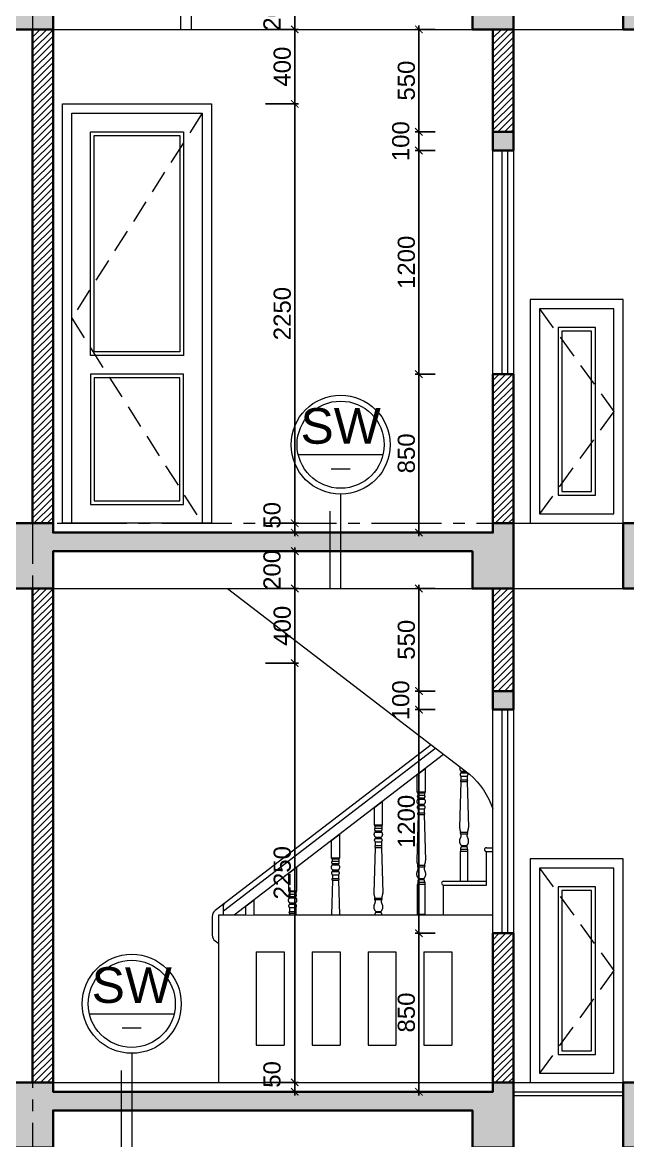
# Model space of a CAD drawing. Header units: millimetres. Extents: x 522695 to 636011, y 461124 to 505319.
# Drawn here: x 627163 to 630411, y 478066 to 484066 of the extents above; entities that cross this region are included whole.
import ezdxf
from ezdxf.enums import TextEntityAlignment as Align
from ezdxf.xclip import XClip

# ---------------------------------------------------------------- set-up
doc = ezdxf.new("R2010")
doc.units = ezdxf.units.MM
doc.header["$LTSCALE"] = 500
doc.header["$MEASUREMENT"] = 0
doc.header["$XCLIPFRAME"] = 0
doc.linetypes.add('CENTER2', pattern=[1.125, 0.75, -0.125, 0.125, -0.125])
doc.linetypes.add('DASHED2', pattern=[0.375, 0.25, -0.125])
doc.layers.get('0').update_dxf_attribs({"linetype": 'CONTINUOUS'})
doc.layers.get('DEFPOINTS').update_dxf_attribs({"color": 250, "linetype": 'CONTINUOUS'})
for name, color, linetype, lineweight in [('DH_CAT', 3, 'CONTINUOUS', 35), ('DH_HATCH', 250, 'CONTINUOUS', 5), ('DH_KHUAT', 149, 'DASHED2', 9), ('DH_KTHUOC', 8, 'CONTINUOUS', 5), ('DH_NETMANH', 9, 'CONTINUOUS', 5), ('DH_NOITHAT', 252, 'CONTINUOUS', 9), ('DH_TEXT', 4, 'CONTINUOUS', 13), ('DH_TRUC', 251, 'CENTER2', 5)]:
    doc.layers.add(name, color=color, linetype=linetype, lineweight=lineweight)
doc.styles.add('arial', font='arial.ttf')
doc.styles.add('DH_KITHUOC', font='arial.ttf')
doc.dimstyles.new('DH_100s', dxfattribs={"dimtxt": 230, "dimasz": 100, "dimexe": 50, "dimexo": 0, "dimgap": 50, "dimtad": 1, "dimdec": 0, "dimzin": 0, "dimdsep": 46, "dimtxsty": 'DH_KITHUOC', "dimblk1": 'ARCHTICK', "dimblk2": 'ARCHTICK', "dimsah": 1, "dimcen": 90, "dimdle": 50, "dimclrd": 8, "dimclre": 8, "dimclrt": 4, "dimadec": 0, "dimazin": 0, "dimtfac": 100, "dimtdec": 0, "dimtofl": 0, "dimtmove": 2, "dimatfit": 3, "dimldrblk": 'ARCHTICK', "dimfxl": 1, "dimtolj": 2, "dimtzin": 0, "dimarcsym": 0})

# ---------------------------------------------------------------- blocks, each defined once
blk = doc.blocks.new('contien5')
blk.add_wipeout([(-24.8, 0), (24.8, 0), (24.8, 187.9), (22.2, 187.9), (22.2, 202.4), (16.7, 220.1), (16.7, 225.3), (21.7, 231), (28.3, 246.2), (28.4, 261), (19.9, 280.1), (18.2, 288.5), (21.5, 300), (24, 303.5), (23.8, 306.8), (20.7, 309.8), (24.4, 318.4), (26.1, 324.3), (27.6, 334), (27.6, 344), (26.8, 375), (19.7, 629.5), (21.7, 631.2), (22.9, 634), (22.7, 636.6), (21.7, 638.7), (19.5, 640.6), (19.5, 664.6), (22, 666.5), (24.3, 669.9), (25.4, 674.8), (24.6, 679), (22.7, 682.3), (20.7, 684.1), (18.4, 685.5), (17.2, 690.4), (18.4, 691.6), (18.4, 693.5), (17.8, 694.5), (21.9, 697.6), (25.4, 702.5), (27.2, 708), (27.5, 711.2), (26.3, 717.9), (24.1, 722.1), (20.2, 726.2), (18.5, 729), (18.6, 731.9), (20.6, 734.4), (22.7, 736.9), (24.2, 740.5), (24.4, 742.8), (23.6, 747), (21.4, 750.4), (21.6, 765.5), (23.1, 766.4), (24.4, 768.1), (24.8, 769.4), (24.8, 957.3), (-24.8, 957.3), (-24.8, 769.4), (-24.1, 767.5), (-23.4, 766.6), (-22.5, 765.9), (-21.6, 765.5), (-21.4, 750.4), (-22.9, 748.4), (-24.2, 744.9), (-24.4, 742.8), (-24.1, 740.1), (-23.4, 738.1), (-21.6, 735.4), (-20.6, 734.4), (-18.8, 732.4), (-18.3, 730.2), (-18.9, 727.9), (-20.2, 726.2), (-23.4, 723), (-25.3, 720.1), (-27.1, 715), (-27.5, 711.2), (-26.9, 706.5), (-25.7, 703.1), (-22.6, 698.4), (-17.8, 694.4), (-18.4, 693.5), (-18.6, 692.3), (-17.2, 690.4), (-18.4, 685.5), (-21, 684), (-23.6, 681), (-24.9, 678), (-25.4, 674.8), (-25.1, 672), (-23.3, 668.1), (-20.9, 665.6), (-19.5, 664.6), (-19.5, 640.6), (-21.4, 639), (-22.9, 635.1), (-22.5, 632.5), (-21.1, 630.4), (-19.7, 629.5), (-27.7, 339.8), (-27.4, 332.1), (-25.4, 321.7), (-20.7, 309.8), (-23.2, 307.8), (-24.2, 304.7), (-23.1, 301.4), (-21.5, 300), (-18.9, 293.9), (-18.2, 288.5), (-18.8, 283.5), (-21, 277.8), (-23.6, 273.8), (-27.3, 265.3), (-28.8, 257.9), (-29, 252.5), (-27.9, 244.5), (-25.9, 238.5), (-22.7, 232.4), (-18.5, 227), (-16.7, 225.3), (-16.7, 220.1), (-20.4, 213.4), (-21.9, 207.5), (-22.2, 202.4), (-22.2, 187.9), (-24.8, 187.9)])
for p, q in [((-21.6, 765.5), (-21.4, 750.4)), ((-21.6, 765.5), (21.6, 765.5)), ((-21.4, 750.4), (21.4, 750.4)), ((-20.6, 734.4), (20.6, 734.4)), ((-20.2, 726.2), (20.2, 726.2)), ((21.6, 765.5), (21.4, 750.4)), ((-19.5, 664.6), (19.5, 664.6)), ((-19.5, 664.6), (-19.5, 640.6)), ((-19.5, 640.6), (19.5, 640.6)), ((-18.4, 685.5), (18.4, 685.5)), ((-17.8, 694.4), (17.8, 694.4)), ((-17.2, 690.4), (17.2, 690.4)), ((19.5, 664.6), (19.5, 640.6)), ((-19.7, 629.5), (-27.7, 339.8)), ((-19.7, 629.5), (19.7, 629.5)), ((19.7, 629.5), (27.7, 339.8)), ((-21.5, 300), (21.5, 300)), ((-20.7, 309.8), (20.7, 309.8)), ((-16.7, 225.3), (-16.7, 220.1)), ((-16.7, 225.3), (16.7, 225.3)), ((-16.7, 220.1), (16.7, 220.1)), ((16.7, 225.3), (16.7, 220.1)), ((-22.2, 202.4), (-22.2, 187.9)), ((-22.2, 202.4), (22.2, 202.4)), ((22.2, 202.4), (22.2, 187.9))]:
    blk.add_line(p, q)
for points in [[(-24.8, 957.3), (24.8, 957.3), (24.8, 769.4), (-24.8, 769.4)], [(-24.8, 0), (24.8, 0), (24.8, 187.9), (-24.8, 187.9)]]:
    blk.add_lwpolyline(points, close=True)
for centre, radius, start, end in [((-8.3, 711.2), 19.2, 128.57165, 240.3294), ((-19.9, 770.1), 4.97, 188.93649, 249.76306), ((-13.4, 742.8), 11, 136.21467, 229.58117), ((-23.5, 730.2), 5.12, 308.7531, 55.49778), ((8.3, 711.2), 19.2, 299.6706, 51.42835), ((23.5, 730.2), 5.12, 124.50222, 231.2469), ((13.4, 742.8), 11, 310.41883, 43.78533), ((19.9, 770.1), 4.97, 290.23694, 351.06351), ((-13.6, 674.8), 11.7, 113.97115, 240.33211), ((-16.6, 634.9), 6.3, 116.50283, 240.57448), ((-16.1, 692.6), 2.5, 132.81655, 242.95653), ((-18.4, 688.1), 2.59, 270.37537, 61.97253), ((18.4, 688.1), 2.59, 118.02747, 269.62463), ((16.1, 692.6), 2.5, 297.04347, 47.18345), ((13.6, 674.8), 11.7, 299.66789, 66.02885), ((16.6, 634.9), 6.3, 299.42552, 63.49717), ((36.5, 339), 64.3, 179.30204, 206.99747), ((-18.7, 304.7), 5.5, 112.16275, 239.31337), ((-39.9, 288.5), 21.7, 326.10749, 31.84309), ((39.9, 288.5), 21.7, 148.15691, 213.89251), ((-36.5, 339), 64.3, 333.00253, 0.69796), ((18.7, 304.7), 5.5, 300.68663, 67.83725), ((10.2, 253.9), 39.2, 144.84953, 226.71282), ((5.4, 203.6), 27.6, 143.31082, 182.37768), ((-10.2, 253.9), 39.2, 313.28718, 35.15047), ((-5.4, 203.6), 27.6, 357.62232, 36.68918)]:
    blk.add_arc(centre, radius, start, end)
blk = doc.blocks.new('_ARCHTICK')
at = {"color": 0, "linetype": 'ByBlock', "const_width": 0.15}
blk.add_lwpolyline([(-0.5, -0.5), (0.5, 0.5)], dxfattribs=at)
blk = doc.blocks.new('*D769')
at = {"layer": 'DEFPOINTS', "color": 0, "transparency": 16777216}
for p in [(628467, 478378.4), (628467, 478328.4), (628624.5, 478378.4)]:
    blk.add_point(p, dxfattribs=at)
at = {"layer": 'DH_KTHUOC', "color": 8, "lineweight": -2, "transparency": 16777216}
for p, q in [((628624.5, 478308.4), (628624.5, 478398.4)), ((628467, 478378.4), (628644.5, 478378.4)), ((628467, 478328.4), (628644.5, 478328.4))]:
    blk.add_line(p, q, dxfattribs=at)
at = {"layer": 'DH_KTHUOC', "color": 8, "lineweight": -2, "transparency": 16777216, "xscale": 40, "yscale": 40, "zscale": 40}
for p, rotation in [((628624.5, 478378.4), 90), ((628624.5, 478328.4), 270)]:
    blk.add_blockref('_ARCHTICK', p, dxfattribs=dict(at, rotation=rotation))
at = {"layer": 'DH_KTHUOC', "color": 4, "transparency": 16777216, "insert": (628502.6, 478421), "char_height": 92, "attachment_point": 5, "rotation": 90, "style": 'DH_KITHUOC'}
blk.add_mtext('\\A2;50', dxfattribs=at)
blk = doc.blocks.new('*D770')
at = {"layer": 'DEFPOINTS', "color": 0, "transparency": 16777216}
for p in [(628467, 480628.4), (628624.5, 480628.4), (628467, 478378.4)]:
    blk.add_point(p, dxfattribs=at)
at = {"layer": 'DH_KTHUOC', "color": 8, "lineweight": -2, "transparency": 16777216}
for p, q in [((628467, 480628.4), (628644.5, 480628.4)), ((628624.5, 478358.4), (628624.5, 480648.4)), ((628467, 478378.4), (628644.5, 478378.4))]:
    blk.add_line(p, q, dxfattribs=at)
at = {"layer": 'DH_KTHUOC', "color": 8, "lineweight": -2, "transparency": 16777216, "xscale": 40, "yscale": 40, "zscale": 40}
for p, rotation in [((628624.5, 480628.4), 90), ((628624.5, 478378.4), 270)]:
    blk.add_blockref('_ARCHTICK', p, dxfattribs=dict(at, rotation=rotation))
at = {"layer": 'DH_KTHUOC', "color": 4, "transparency": 16777216, "insert": (628557.5, 479503.4), "char_height": 92, "attachment_point": 5, "rotation": 90, "style": 'DH_KITHUOC'}
blk.add_mtext('\\A2;2250', dxfattribs=at)
blk = doc.blocks.new('*D771')
at = {"layer": 'DEFPOINTS', "color": 0, "transparency": 16777216}
for p in [(628467, 481028.4), (628624.5, 481028.4), (628467, 480628.4)]:
    blk.add_point(p, dxfattribs=at)
at = {"layer": 'DH_KTHUOC', "color": 8, "lineweight": -2, "transparency": 16777216}
for p, q in [((628467, 481028.4), (628644.5, 481028.4)), ((628624.5, 480608.4), (628624.5, 481048.4)), ((628467, 480628.4), (628644.5, 480628.4))]:
    blk.add_line(p, q, dxfattribs=at)
at = {"layer": 'DH_KTHUOC', "color": 8, "lineweight": -2, "transparency": 16777216, "xscale": 40, "yscale": 40, "zscale": 40}
for p, rotation in [((628624.5, 481028.4), 90), ((628624.5, 480628.4), 270)]:
    blk.add_blockref('_ARCHTICK', p, dxfattribs=dict(at, rotation=rotation))
at = {"layer": 'DH_KTHUOC', "color": 4, "transparency": 16777216, "insert": (628557.5, 480828.4), "char_height": 92, "attachment_point": 5, "rotation": 90, "style": 'DH_KITHUOC'}
blk.add_mtext('\\A2;400', dxfattribs=at)
blk = doc.blocks.new('*D772')
at = {"layer": 'DEFPOINTS', "color": 0, "transparency": 16777216}
for p in [(628467, 481228.4), (628624.5, 481228.4), (628467, 481028.4)]:
    blk.add_point(p, dxfattribs=at)
at = {"layer": 'DH_KTHUOC', "color": 8, "lineweight": -2, "transparency": 16777216}
for p, q in [((628467, 481228.4), (628644.5, 481228.4)), ((628624.5, 481008.4), (628624.5, 481248.4)), ((628467, 481028.4), (628644.5, 481028.4))]:
    blk.add_line(p, q, dxfattribs=at)
at = {"layer": 'DH_KTHUOC', "color": 8, "lineweight": -2, "transparency": 16777216, "xscale": 40, "yscale": 40, "zscale": 40}
for p, rotation in [((628624.5, 481228.4), 90), ((628624.5, 481028.4), 270)]:
    blk.add_blockref('_ARCHTICK', p, dxfattribs=dict(at, rotation=rotation))
at = {"layer": 'DH_KTHUOC', "color": 4, "transparency": 16777216, "insert": (628502.6, 481128.4), "char_height": 92, "attachment_point": 5, "rotation": 90, "style": 'DH_KITHUOC'}
blk.add_mtext('\\A2;200', dxfattribs=at)
blk = doc.blocks.new('*D773')
at = {"layer": 'DEFPOINTS', "color": 0, "transparency": 16777216}
for p in [(629290.5, 479178.4), (629378, 479178.4), (629378, 478328.4)]:
    blk.add_point(p, dxfattribs=at)
at = {"layer": 'DH_KTHUOC', "color": 8, "lineweight": -2, "transparency": 16777216}
for p, q in [((629378, 479178.4), (629270.5, 479178.4)), ((629290.5, 478308.4), (629290.5, 479198.4)), ((629378, 478328.4), (629270.5, 478328.4))]:
    blk.add_line(p, q, dxfattribs=at)
at = {"layer": 'DH_KTHUOC', "color": 8, "lineweight": -2, "transparency": 16777216, "xscale": 40, "yscale": 40, "zscale": 40}
for p, rotation in [((629290.5, 479178.4), 90), ((629290.5, 478328.4), 270)]:
    blk.add_blockref('_ARCHTICK', p, dxfattribs=dict(at, rotation=rotation))
at = {"layer": 'DH_KTHUOC', "color": 4, "transparency": 16777216, "insert": (629223.5, 478753.4), "char_height": 92, "attachment_point": 5, "rotation": 90, "style": 'DH_KITHUOC'}
blk.add_mtext('\\A2;850', dxfattribs=at)
blk = doc.blocks.new('*D774')
at = {"layer": 'DEFPOINTS', "color": 0, "transparency": 16777216}
for p in [(629290.5, 480378.4), (629378, 480378.4), (629378, 479178.4)]:
    blk.add_point(p, dxfattribs=at)
at = {"layer": 'DH_KTHUOC', "color": 8, "lineweight": -2, "transparency": 16777216}
for p, q in [((629378, 480378.4), (629270.5, 480378.4)), ((629290.5, 479158.4), (629290.5, 480398.4)), ((629378, 479178.4), (629270.5, 479178.4))]:
    blk.add_line(p, q, dxfattribs=at)
at = {"layer": 'DH_KTHUOC', "color": 8, "lineweight": -2, "transparency": 16777216, "xscale": 40, "yscale": 40, "zscale": 40}
for p, rotation in [((629290.5, 480378.4), 90), ((629290.5, 479178.4), 270)]:
    blk.add_blockref('_ARCHTICK', p, dxfattribs=dict(at, rotation=rotation))
at = {"layer": 'DH_KTHUOC', "color": 4, "transparency": 16777216, "insert": (629223.5, 479778.4), "char_height": 92, "attachment_point": 5, "rotation": 90, "style": 'DH_KITHUOC'}
blk.add_mtext('\\A2;1200', dxfattribs=at)
blk = doc.blocks.new('*D775')
at = {"layer": 'DEFPOINTS', "color": 0, "transparency": 16777216}
for p in [(629290.5, 480478.4), (629378, 480478.4), (629378, 480378.4)]:
    blk.add_point(p, dxfattribs=at)
at = {"layer": 'DH_KTHUOC', "color": 8, "lineweight": -2, "transparency": 16777216}
for p, q in [((629290.5, 480358.4), (629290.5, 480498.4)), ((629378, 480478.4), (629270.5, 480478.4)), ((629378, 480378.4), (629270.5, 480378.4))]:
    blk.add_line(p, q, dxfattribs=at)
at = {"layer": 'DH_KTHUOC', "color": 8, "lineweight": -2, "transparency": 16777216, "xscale": 40, "yscale": 40, "zscale": 40}
for p, rotation in [((629290.5, 480478.4), 90), ((629290.5, 480378.4), 270)]:
    blk.add_blockref('_ARCHTICK', p, dxfattribs=dict(at, rotation=rotation))
at = {"layer": 'DH_KTHUOC', "color": 4, "transparency": 16777216, "insert": (629193.5, 480428.4), "char_height": 92, "attachment_point": 5, "rotation": 90, "style": 'DH_KITHUOC'}
blk.add_mtext('\\A2;100', dxfattribs=at)
blk = doc.blocks.new('*D776')
at = {"layer": 'DEFPOINTS', "color": 0, "transparency": 16777216}
for p in [(629290.5, 481028.4), (629378, 481028.4), (629378, 480478.4)]:
    blk.add_point(p, dxfattribs=at)
at = {"layer": 'DH_KTHUOC', "color": 8, "lineweight": -2, "transparency": 16777216}
for p, q in [((629378, 481028.4), (629270.5, 481028.4)), ((629290.5, 480458.4), (629290.5, 481048.4)), ((629378, 480478.4), (629270.5, 480478.4))]:
    blk.add_line(p, q, dxfattribs=at)
at = {"layer": 'DH_KTHUOC', "color": 8, "lineweight": -2, "transparency": 16777216, "xscale": 40, "yscale": 40, "zscale": 40}
for p, rotation in [((629290.5, 481028.4), 90), ((629290.5, 480478.4), 270)]:
    blk.add_blockref('_ARCHTICK', p, dxfattribs=dict(at, rotation=rotation))
at = {"layer": 'DH_KTHUOC', "color": 4, "transparency": 16777216, "insert": (629223.5, 480753.4), "char_height": 92, "attachment_point": 5, "rotation": 90, "style": 'DH_KITHUOC'}
blk.add_mtext('\\A2;550', dxfattribs=at)
blk = doc.blocks.new('*D801')
at = {"layer": 'DEFPOINTS', "color": 0, "transparency": 16777216}
for p in [(628467, 481378.4), (628467, 481328.4), (628624.5, 481378.4)]:
    blk.add_point(p, dxfattribs=at)
at = {"layer": 'DH_KTHUOC', "color": 8, "lineweight": -2, "transparency": 16777216}
for p, q in [((628624.5, 481308.4), (628624.5, 481398.4)), ((628467, 481378.4), (628644.5, 481378.4)), ((628467, 481328.4), (628644.5, 481328.4))]:
    blk.add_line(p, q, dxfattribs=at)
at = {"layer": 'DH_KTHUOC', "color": 8, "lineweight": -2, "transparency": 16777216, "xscale": 40, "yscale": 40, "zscale": 40}
for p, rotation in [((628624.5, 481378.4), 90), ((628624.5, 481328.4), 270)]:
    blk.add_blockref('_ARCHTICK', p, dxfattribs=dict(at, rotation=rotation))
at = {"layer": 'DH_KTHUOC', "color": 4, "transparency": 16777216, "insert": (628502.6, 481421), "char_height": 92, "attachment_point": 5, "rotation": 90, "style": 'DH_KITHUOC'}
blk.add_mtext('\\A2;50', dxfattribs=at)
blk = doc.blocks.new('*D802')
at = {"layer": 'DEFPOINTS', "color": 0, "transparency": 16777216}
for p in [(628467, 483628.4), (628624.5, 483628.4), (628467, 481378.4)]:
    blk.add_point(p, dxfattribs=at)
at = {"layer": 'DH_KTHUOC', "color": 8, "lineweight": -2, "transparency": 16777216}
for p, q in [((628467, 483628.4), (628644.5, 483628.4)), ((628624.5, 481358.4), (628624.5, 483648.4)), ((628467, 481378.4), (628644.5, 481378.4))]:
    blk.add_line(p, q, dxfattribs=at)
at = {"layer": 'DH_KTHUOC', "color": 8, "lineweight": -2, "transparency": 16777216, "xscale": 40, "yscale": 40, "zscale": 40}
for p, rotation in [((628624.5, 483628.4), 90), ((628624.5, 481378.4), 270)]:
    blk.add_blockref('_ARCHTICK', p, dxfattribs=dict(at, rotation=rotation))
at = {"layer": 'DH_KTHUOC', "color": 4, "transparency": 16777216, "insert": (628557.5, 482503.4), "char_height": 92, "attachment_point": 5, "rotation": 90, "style": 'DH_KITHUOC'}
blk.add_mtext('\\A2;2250', dxfattribs=at)
blk = doc.blocks.new('*D803')
at = {"layer": 'DEFPOINTS', "color": 0, "transparency": 16777216}
for p in [(628467, 484028.4), (628624.5, 484028.4), (628467, 483628.4)]:
    blk.add_point(p, dxfattribs=at)
at = {"layer": 'DH_KTHUOC', "color": 8, "lineweight": -2, "transparency": 16777216}
for p, q in [((628467, 484028.4), (628644.5, 484028.4)), ((628624.5, 483608.4), (628624.5, 484048.4)), ((628467, 483628.4), (628644.5, 483628.4))]:
    blk.add_line(p, q, dxfattribs=at)
at = {"layer": 'DH_KTHUOC', "color": 8, "lineweight": -2, "transparency": 16777216, "xscale": 40, "yscale": 40, "zscale": 40}
for p, rotation in [((628624.5, 484028.4), 90), ((628624.5, 483628.4), 270)]:
    blk.add_blockref('_ARCHTICK', p, dxfattribs=dict(at, rotation=rotation))
at = {"layer": 'DH_KTHUOC', "color": 4, "transparency": 16777216, "insert": (628557.5, 483828.4), "char_height": 92, "attachment_point": 5, "rotation": 90, "style": 'DH_KITHUOC'}
blk.add_mtext('\\A2;400', dxfattribs=at)
blk = doc.blocks.new('*D804')
at = {"layer": 'DEFPOINTS', "color": 0, "transparency": 16777216}
for p in [(628467, 484228.4), (628624.5, 484228.4), (628467, 484028.4)]:
    blk.add_point(p, dxfattribs=at)
at = {"layer": 'DH_KTHUOC', "color": 8, "lineweight": -2, "transparency": 16777216}
for p, q in [((628467, 484228.4), (628644.5, 484228.4)), ((628624.5, 484008.4), (628624.5, 484248.4)), ((628467, 484028.4), (628644.5, 484028.4))]:
    blk.add_line(p, q, dxfattribs=at)
at = {"layer": 'DH_KTHUOC', "color": 8, "lineweight": -2, "transparency": 16777216, "xscale": 40, "yscale": 40, "zscale": 40}
for p, rotation in [((628624.5, 484228.4), 90), ((628624.5, 484028.4), 270)]:
    blk.add_blockref('_ARCHTICK', p, dxfattribs=dict(at, rotation=rotation))
at = {"layer": 'DH_KTHUOC', "color": 4, "transparency": 16777216, "insert": (628502.6, 484128.4), "char_height": 92, "attachment_point": 5, "rotation": 90, "style": 'DH_KITHUOC'}
blk.add_mtext('\\A2;200', dxfattribs=at)
blk = doc.blocks.new('*D805')
at = {"layer": 'DEFPOINTS', "color": 0, "transparency": 16777216}
for p in [(629290.5, 482178.4), (629378, 482178.4), (629378, 481328.4)]:
    blk.add_point(p, dxfattribs=at)
at = {"layer": 'DH_KTHUOC', "color": 8, "lineweight": -2, "transparency": 16777216}
for p, q in [((629378, 482178.4), (629270.5, 482178.4)), ((629290.5, 481308.4), (629290.5, 482198.4)), ((629378, 481328.4), (629270.5, 481328.4))]:
    blk.add_line(p, q, dxfattribs=at)
at = {"layer": 'DH_KTHUOC', "color": 8, "lineweight": -2, "transparency": 16777216, "xscale": 40, "yscale": 40, "zscale": 40}
for p, rotation in [((629290.5, 482178.4), 90), ((629290.5, 481328.4), 270)]:
    blk.add_blockref('_ARCHTICK', p, dxfattribs=dict(at, rotation=rotation))
at = {"layer": 'DH_KTHUOC', "color": 4, "transparency": 16777216, "insert": (629223.5, 481753.4), "char_height": 92, "attachment_point": 5, "rotation": 90, "style": 'DH_KITHUOC'}
blk.add_mtext('\\A2;850', dxfattribs=at)
blk = doc.blocks.new('*D806')
at = {"layer": 'DEFPOINTS', "color": 0, "transparency": 16777216}
for p in [(629290.5, 483378.4), (629378, 483378.4), (629378, 482178.4)]:
    blk.add_point(p, dxfattribs=at)
at = {"layer": 'DH_KTHUOC', "color": 8, "lineweight": -2, "transparency": 16777216}
for p, q in [((629378, 483378.4), (629270.5, 483378.4)), ((629290.5, 482158.4), (629290.5, 483398.4)), ((629378, 482178.4), (629270.5, 482178.4))]:
    blk.add_line(p, q, dxfattribs=at)
at = {"layer": 'DH_KTHUOC', "color": 8, "lineweight": -2, "transparency": 16777216, "xscale": 40, "yscale": 40, "zscale": 40}
for p, rotation in [((629290.5, 483378.4), 90), ((629290.5, 482178.4), 270)]:
    blk.add_blockref('_ARCHTICK', p, dxfattribs=dict(at, rotation=rotation))
at = {"layer": 'DH_KTHUOC', "color": 4, "transparency": 16777216, "insert": (629223.5, 482778.4), "char_height": 92, "attachment_point": 5, "rotation": 90, "style": 'DH_KITHUOC'}
blk.add_mtext('\\A2;1200', dxfattribs=at)
blk = doc.blocks.new('*D807')
at = {"layer": 'DEFPOINTS', "color": 0, "transparency": 16777216}
for p in [(629290.5, 483478.4), (629378, 483478.4), (629378, 483378.4)]:
    blk.add_point(p, dxfattribs=at)
at = {"layer": 'DH_KTHUOC', "color": 8, "lineweight": -2, "transparency": 16777216}
for p, q in [((629290.5, 483358.4), (629290.5, 483498.4)), ((629378, 483478.4), (629270.5, 483478.4)), ((629378, 483378.4), (629270.5, 483378.4))]:
    blk.add_line(p, q, dxfattribs=at)
at = {"layer": 'DH_KTHUOC', "color": 8, "lineweight": -2, "transparency": 16777216, "xscale": 40, "yscale": 40, "zscale": 40}
for p, rotation in [((629290.5, 483478.4), 90), ((629290.5, 483378.4), 270)]:
    blk.add_blockref('_ARCHTICK', p, dxfattribs=dict(at, rotation=rotation))
at = {"layer": 'DH_KTHUOC', "color": 4, "transparency": 16777216, "insert": (629193.5, 483428.4), "char_height": 92, "attachment_point": 5, "rotation": 90, "style": 'DH_KITHUOC'}
blk.add_mtext('\\A2;100', dxfattribs=at)
blk = doc.blocks.new('*D808')
at = {"layer": 'DEFPOINTS', "color": 0, "transparency": 16777216}
for p in [(629290.5, 484028.4), (629378, 484028.4), (629378, 483478.4)]:
    blk.add_point(p, dxfattribs=at)
at = {"layer": 'DH_KTHUOC', "color": 8, "lineweight": -2, "transparency": 16777216}
for p, q in [((629378, 484028.4), (629270.5, 484028.4)), ((629290.5, 483458.4), (629290.5, 484048.4)), ((629378, 483478.4), (629270.5, 483478.4))]:
    blk.add_line(p, q, dxfattribs=at)
at = {"layer": 'DH_KTHUOC', "color": 8, "lineweight": -2, "transparency": 16777216, "xscale": 40, "yscale": 40, "zscale": 40}
for p, rotation in [((629290.5, 484028.4), 90), ((629290.5, 483478.4), 270)]:
    blk.add_blockref('_ARCHTICK', p, dxfattribs=dict(at, rotation=rotation))
at = {"layer": 'DH_KTHUOC', "color": 4, "transparency": 16777216, "insert": (629223.5, 483753.4), "char_height": 92, "attachment_point": 5, "rotation": 90, "style": 'DH_KITHUOC'}
blk.add_mtext('\\A2;550', dxfattribs=at)
blk = doc.blocks.new('*U718')
at = {"color": 3}
blk.add_line((-48.3, 128.3), (48.3, 128.3), dxfattribs=at)
for points in [[(-214.2, 200), (214.2, 200)], [(0, 0), (0, -477.6)]]:
    blk.add_lwpolyline(points)
blk.add_lwpolyline([(-54.3, -86.1), (-54.3, -477.6)], dxfattribs=at)
blk.add_circle((0, 250), 250)
at = {"color": 250}
blk.add_circle((0, 250), 220, dxfattribs=at)
at = {"style": 'arial'}
blk.add_attdef('KH-CAT', text='', height=180, dxfattribs=at).set_placement((0, 200.8), align=Align.BOTTOM_CENTER)
blk = doc.blocks.new('*U854')
at = {"color": 3}
blk.add_line((-48.3, 128.3), (48.3, 128.3), dxfattribs=at)
for points in [[(-214.2, 200), (214.2, 200)], [(0, 0), (0, -530.6)]]:
    blk.add_lwpolyline(points)
blk.add_lwpolyline([(-54.3, -86.1), (-54.3, -530.6)], dxfattribs=at)
blk.add_circle((0, 250), 250)
at = {"color": 250}
blk.add_circle((0, 250), 220, dxfattribs=at)
at = {"style": 'arial'}
blk.add_attdef('KH-CAT', text='', height=180, dxfattribs=at).set_placement((0, 200.8), align=Align.BOTTOM_CENTER)

msp = doc.modelspace()

# ---------------------------------------------------------------- hatches: boundary and pattern name
at = {"layer": 'DH_HATCH'}
h = msp.add_hatch(dxfattribs=at)
h.set_pattern_fill('CHAU-01', color=256, scale=10, style=0, pattern_type=2)
h.set_pattern_definition([(50, (622557.9, 484028.39), (71.726, -6.2752), [7.5, -82.5]), (355, (622557.9, 484028.39), (-13.8751, 75.2192), [6, -66]), (100.4514, (622563.88, 484027.866), (57.85094, 68.94395), [6.374, -70.1142]), (46.1842, (622557.9, 484048.39), (106.7241, -16.5519), [11.25, -123.75]), (96.6356, (622566.8, 484047.01), (93.4663, 97.4118), [9.561, -105.1713]), (351.1842, (622557.9, 484048.39), (93.4662, 97.4119), [9, -99]), (21, (622567.9, 484043.39), (59.6907, -40.2619), [7.5, -82.5]), (326, (622567.9, 484043.39), (24.3315, 72.515), [6, -66]), (71.4514, (622572.876, 484040.034), (84.02226, 32.25305), [6.374, -70.1142]), (37.5, (622557.902, 484028.389), (1.215986, 33.289385), [0, -65.2, 0, -67, 0, -66.25]), (7.5, (622557.902, 484028.39), (26.30695, 39.44117), [0, -38.2, 0, -63.7, 0, -25.25]), (327.5, (622535.602, 484028.39), (53.38224, -2.25549), [0, -25, 0, -78, 0, -103.5]), (317.5, (622525.6, 484028.39), (58.31862, 10.0105), [0, -32.5, 0, -51.8, 0, -73.5]), (45, (622557.9, 484028.39), (-30.05204, 30.05204), []), (45, (622557.9, 484040.64), (-30.05204, 30.05204), [])])
h.paths.add_polyline_path([(622557.9, 484378.4), (622557.9, 484028.4), (622777.9, 484028.4), (622777.9, 484278.4), (623407.5, 484278.4), (623407.5, 484028.4), (623627.5, 484028.4), (623627.5, 484278.4), (627107.5, 484278.4), (627107.5, 484028.4), (627327.5, 484028.4), (627327.5, 484228.4), (629577.5, 484228.4), (629577.5, 484028.4), (629797.5, 484028.4), (629797.5, 484378.4), (629687.5, 484378.4), (629687.5, 484328.4), (627327.5, 484328.4), (627327.5, 484378.4)])
h.paths.add_polyline_path([(630387.5, 484378.4), (630607.5, 484378.4), (630607.5, 484028.4), (630387.5, 484028.4)])
h = msp.add_hatch(dxfattribs=at)
h.set_pattern_fill('ANSI31', color=256, scale=200, style=0)
h.set_pattern_definition([(45, (622557.902, 481378.389), (-17.67767, 17.67767), [])])
h.paths.add_polyline_path([(622777.9, 484028.4), (622777.9, 484028.4), (622557.9, 484028.4), (622557.9, 483928.4), (622777.9, 483928.4)])
h.paths.add_polyline_path([(622777.9, 482228.4), (622557.9, 482228.4), (622557.9, 481378.4), (622777.9, 481378.4)])
h.paths.add_polyline_path([(627327.5, 484028.4), (627217.5, 484028.4), (627217.5, 481378.4), (627327.5, 481378.4)])
h.paths.add_polyline_path([(629797.5, 482178.4), (629687.5, 482178.4), (629687.5, 481378.4), (629797.5, 481378.4)])
h.paths.add_polyline_path([(629797.5, 484028.4), (629687.5, 484028.4), (629687.5, 483478.4), (629797.5, 483478.4)])
h.paths.add_polyline_path([(630607.5, 484028.4), (630497.5, 484028.4), (630497.5, 481378.4), (630607.5, 481378.4)])
h = msp.add_hatch(dxfattribs=at)
h.set_pattern_fill('CHAU-01', color=256, scale=10, style=0, pattern_type=2)
h.set_pattern_definition([(50, (622457.9, 483378.39), (71.726, -6.2752), [7.5, -82.5]), (355, (622457.9, 483378.39), (-13.8751, 75.2192), [6, -66]), (100.4514, (622463.88, 483377.866), (57.85094, 68.94395), [6.374, -70.1142]), (46.1842, (622457.9, 483398.39), (106.7241, -16.5519), [11.25, -123.75]), (96.6356, (622466.8, 483397.01), (93.4663, 97.4118), [9.561, -105.1713]), (351.1842, (622457.9, 483398.39), (93.4662, 97.4119), [9, -99]), (21, (622467.9, 483393.39), (59.6907, -40.2619), [7.5, -82.5]), (326, (622467.9, 483393.39), (24.3315, 72.515), [6, -66]), (71.4514, (622472.876, 483390.034), (84.02226, 32.25305), [6.374, -70.1142]), (37.5, (622457.902, 483378.389), (1.21599, 33.289385), [0, -65.2, 0, -67, 0, -66.25]), (7.5, (622457.902, 483378.39), (26.30695, 39.44117), [0, -38.2, 0, -63.7, 0, -25.25]), (327.5, (622435.602, 483378.39), (53.38224, -2.25549), [0, -25, 0, -78, 0, -103.5]), (317.5, (622425.6, 483378.39), (58.31862, 10.0105), [0, -32.5, 0, -51.8, 0, -73.5]), (45, (622457.9, 483378.39), (-30.05204, 30.05204), []), (45, (622457.9, 483390.64), (-30.05204, 30.05204), [])])
h.paths.add_polyline_path([(622777.9, 483928.4), (622457.9, 483928.4), (622457.9, 483828.4), (622777.9, 483828.4)])
h.paths.add_polyline_path([(629797.5, 483478.4), (629687.5, 483478.4), (629687.5, 483378.4), (629797.5, 483378.4)])
h = msp.add_hatch(dxfattribs=at)
h.set_pattern_fill('CHAU-01', color=256, scale=10, style=0, pattern_type=2)
h.set_pattern_definition([(50, (622557.9, 481028.39), (71.726, -6.2752), [7.5, -82.5]), (355, (622557.9, 481028.39), (-13.8751, 75.2192), [6, -66]), (100.4514, (622563.88, 481027.866), (57.85094, 68.94395), [6.374, -70.1142]), (46.1842, (622557.9, 481048.39), (106.7241, -16.5519), [11.25, -123.75]), (96.6356, (622566.8, 481047.01), (93.4663, 97.4118), [9.561, -105.1713]), (351.1842, (622557.9, 481048.39), (93.4662, 97.4119), [9, -99]), (21, (622567.9, 481043.39), (59.6907, -40.2619), [7.5, -82.5]), (326, (622567.9, 481043.39), (24.3315, 72.515), [6, -66]), (71.4514, (622572.876, 481040.034), (84.02226, 32.25305), [6.374, -70.1142]), (37.5, (622557.902, 481028.389), (1.215986, 33.289385), [0, -65.2, 0, -67, 0, -66.25]), (7.5, (622557.902, 481028.39), (26.30695, 39.44117), [0, -38.2, 0, -63.7, 0, -25.25]), (327.5, (622535.602, 481028.39), (53.38224, -2.25549), [0, -25, 0, -78, 0, -103.5]), (317.5, (622525.6, 481028.39), (58.31862, 10.0105), [0, -32.5, 0, -51.8, 0, -73.5]), (45, (622557.9, 481028.39), (-30.05204, 30.05204), []), (45, (622557.9, 481040.64), (-30.05204, 30.05204), [])])
h.paths.add_polyline_path([(622557.9, 481378.4), (622557.9, 481028.4), (622777.9, 481028.4), (622777.9, 481278.4), (623407.5, 481278.4), (623407.5, 481028.4), (623627.5, 481028.4), (623627.5, 481278.4), (627107.5, 481278.4), (627107.5, 481028.4), (627327.5, 481028.4), (627327.5, 481228.4), (629577.5, 481228.4), (629577.5, 481028.4), (629797.5, 481028.4), (629797.5, 481378.4), (629687.5, 481378.4), (629687.5, 481328.4), (627327.5, 481328.4), (627327.5, 481378.4)])
h.paths.add_polyline_path([(630387.5, 481378.4), (630607.5, 481378.4), (630607.5, 481028.4), (630387.5, 481028.4)])
h = msp.add_hatch(dxfattribs=at)
h.set_pattern_fill('CHAU-01', color=256, scale=10, style=0, pattern_type=2)
h.set_pattern_definition([(50, (622457.9, 480378.39), (71.726, -6.2752), [7.5, -82.5]), (355, (622457.9, 480378.39), (-13.8751, 75.2192), [6, -66]), (100.4514, (622463.88, 480377.866), (57.85094, 68.94395), [6.374, -70.1142]), (46.1842, (622457.9, 480398.39), (106.7241, -16.5519), [11.25, -123.75]), (96.6356, (622466.8, 480397.01), (93.4663, 97.4118), [9.561, -105.1713]), (351.1842, (622457.9, 480398.39), (93.4662, 97.4119), [9, -99]), (21, (622467.9, 480393.39), (59.6907, -40.2619), [7.5, -82.5]), (326, (622467.9, 480393.39), (24.3315, 72.515), [6, -66]), (71.4514, (622472.876, 480390.034), (84.02226, 32.25305), [6.374, -70.1142]), (37.5, (622457.902, 480378.389), (1.21599, 33.289385), [0, -65.2, 0, -67, 0, -66.25]), (7.5, (622457.902, 480378.39), (26.30695, 39.44117), [0, -38.2, 0, -63.7, 0, -25.25]), (327.5, (622435.602, 480378.39), (53.38224, -2.25549), [0, -25, 0, -78, 0, -103.5]), (317.5, (622425.6, 480378.39), (58.31862, 10.0105), [0, -32.5, 0, -51.8, 0, -73.5]), (45, (622457.9, 480378.39), (-30.05204, 30.05204), []), (45, (622457.9, 480390.64), (-30.05204, 30.05204), [])])
h.paths.add_polyline_path([(622777.9, 480928.4), (622457.9, 480928.4), (622457.9, 480828.4), (622777.9, 480828.4)])
h.paths.add_polyline_path([(629797.5, 480478.4), (629687.5, 480478.4), (629687.5, 480378.4), (629797.5, 480378.4)])
h = msp.add_hatch(dxfattribs=at)
h.set_pattern_fill('CHAU-01', color=256, scale=10, style=0, pattern_type=2)
h.set_pattern_definition([(50, (622557.9, 478028.39), (71.726, -6.2752), [7.5, -82.5]), (355, (622557.9, 478028.39), (-13.8751, 75.2192), [6, -66]), (100.4514, (622563.88, 478027.866), (57.85094, 68.94395), [6.374, -70.1142]), (46.1842, (622557.9, 478048.39), (106.7241, -16.5519), [11.25, -123.75]), (96.6356, (622566.8, 478047.01), (93.4663, 97.4118), [9.561, -105.1713]), (351.1842, (622557.9, 478048.39), (93.4662, 97.4119), [9, -99]), (21, (622567.9, 478043.39), (59.6907, -40.2619), [7.5, -82.5]), (326, (622567.9, 478043.39), (24.3315, 72.515), [6, -66]), (71.4514, (622572.876, 478040.034), (84.02226, 32.25305), [6.374, -70.1142]), (37.5, (622557.902, 478028.389), (1.215986, 33.289385), [0, -65.2, 0, -67, 0, -66.25]), (7.5, (622557.902, 478028.39), (26.30695, 39.44117), [0, -38.2, 0, -63.7, 0, -25.25]), (327.5, (622535.602, 478028.39), (53.38224, -2.25549), [0, -25, 0, -78, 0, -103.5]), (317.5, (622525.6, 478028.39), (58.31862, 10.0105), [0, -32.5, 0, -51.8, 0, -73.5]), (45, (622557.9, 478028.39), (-30.05204, 30.05204), []), (45, (622557.9, 478040.64), (-30.05204, 30.05204), [])])
h.paths.add_polyline_path([(622557.9, 478378.4), (622557.9, 478028.4), (622777.9, 478028.4), (622777.9, 478278.4), (623407.5, 478278.4), (623407.5, 478028.4), (623627.5, 478028.4), (623627.5, 478278.4), (627107.5, 478278.4), (627107.5, 478028.4), (627327.5, 478028.4), (627327.5, 478228.4), (629577.5, 478228.4), (629577.5, 478028.4), (629797.5, 478028.4), (629797.5, 478378.4), (629687.5, 478378.4), (629687.5, 478328.4), (627327.5, 478328.4), (627327.5, 478378.4)])
h.paths.add_polyline_path([(630387.5, 478378.4), (630607.5, 478378.4), (630607.5, 478028.4), (630387.5, 478028.4)])

# ---------------------------------------------------------------- linework, layer by layer
at = {"layer": 'DH_CAT'}
for p, q in [((629797.5, 483478.4), (629687.5, 483478.4)), ((629797.5, 483378.4), (629687.5, 483378.4)), ((629797.5, 482178.4), (629687.5, 482178.4)), ((629797.5, 480478.4), (629687.5, 480478.4)), ((629797.5, 480378.4), (629687.5, 480378.4)), ((629797.5, 479178.4), (629687.5, 479178.4))]:
    msp.add_line(p, q, dxfattribs=at)
for points in [[(622557.9, 484378.4), (622557.9, 484028.4), (622777.9, 484028.4), (622777.9, 484278.4), (623407.5, 484278.4), (623407.5, 484028.4), (623627.5, 484028.4), (623627.5, 484278.4), (627107.5, 484278.4), (627107.5, 484028.4), (627327.5, 484028.4), (627327.5, 484228.4), (629577.5, 484228.4), (629577.5, 484028.4), (629797.5, 484028.4), (629797.5, 484378.4), (629687.5, 484378.4), (629687.5, 484328.4), (627327.5, 484328.4), (627327.5, 484378.4)], [(622557.9, 484378.4), (622557.9, 484028.4), (622777.9, 484028.4), (622777.9, 484278.4), (623407.5, 484278.4), (623407.5, 484028.4), (623627.5, 484028.4), (623627.5, 484278.4), (627107.5, 484278.4), (627107.5, 484028.4), (627327.5, 484028.4), (627327.5, 484228.4), (629577.5, 484228.4), (629577.5, 484028.4), (629797.5, 484028.4), (629797.5, 484378.4), (629687.5, 484378.4), (629687.5, 484328.4), (627327.5, 484328.4), (627327.5, 484378.4)], [(630387.5, 484378.4), (630607.5, 484378.4), (630607.5, 484028.4), (630387.5, 484028.4)], [(630387.5, 484378.4), (630607.5, 484378.4), (630607.5, 484028.4), (630387.5, 484028.4)], [(622557.9, 481378.4), (622557.9, 481028.4), (622777.9, 481028.4), (622777.9, 481278.4), (623407.5, 481278.4), (623407.5, 481028.4), (623627.5, 481028.4), (623627.5, 481278.4), (627107.5, 481278.4), (627107.5, 481028.4), (627327.5, 481028.4), (627327.5, 481228.4), (629577.5, 481228.4), (629577.5, 481028.4), (629797.5, 481028.4), (629797.5, 481378.4), (629687.5, 481378.4), (629687.5, 481328.4), (627327.5, 481328.4), (627327.5, 481378.4)], [(630387.5, 481378.4), (630607.5, 481378.4), (630607.5, 481028.4), (630387.5, 481028.4)], [(622557.9, 478378.4), (622557.9, 478028.4), (622777.9, 478028.4), (622777.9, 478278.4), (623407.5, 478278.4), (623407.5, 478028.4), (623627.5, 478028.4), (623627.5, 478278.4), (627107.5, 478278.4), (627107.5, 478028.4), (627327.5, 478028.4), (627327.5, 478228.4), (629577.5, 478228.4), (629577.5, 478028.4), (629797.5, 478028.4), (629797.5, 478378.4), (629687.5, 478378.4), (629687.5, 478328.4), (627327.5, 478328.4), (627327.5, 478378.4)], [(630387.5, 478378.4), (630607.5, 478378.4), (630607.5, 478028.4), (630387.5, 478028.4)]]:
    msp.add_lwpolyline(points, close=True, dxfattribs=at)
for points in [[(627217.5, 484028.4), (627217.5, 481378.4)], [(627327.5, 484028.4), (627327.5, 481378.4)], [(629687.5, 484028.4), (629687.5, 483378.4)], [(629797.5, 484028.4), (629797.5, 483378.4)], [(629687.5, 482178.4), (629687.5, 481378.4)], [(629797.5, 482178.4), (629797.5, 481378.4)], [(627217.5, 481028.4), (627217.5, 478378.4)], [(627327.5, 481028.4), (627327.5, 478378.4)], [(629687.5, 481028.4), (629687.5, 480378.4)], [(629797.5, 481028.4), (629797.5, 480378.4)], [(629687.5, 479178.4), (629687.5, 478378.4)], [(629797.5, 479178.4), (629797.5, 478378.4)]]:
    msp.add_lwpolyline(points, dxfattribs=at)
at = {"layer": 'DH_KHUAT'}
for points in [[(628127.5, 483578.4), (627427.5, 482478.4), (628127.5, 481378.4)], [(629937.5, 482528.4), (630337.5, 481978.4), (629937.5, 481428.4)], [(629937.5, 479528.4), (630337.5, 478978.4), (629937.5, 478428.4)]]:
    msp.add_lwpolyline(points, dxfattribs=at)
at = {"layer": 'DH_NETMANH'}
for points in [[(627327.5, 484028.4), (629577.5, 484028.4)], [(629797.5, 484028.4), (630387.5, 484028.4)], [(629687.5, 482178.4), (629687.5, 483378.4)], [(629797.5, 483378.4), (629797.5, 482178.4)], [(629797.5, 481378.4), (630387.5, 481378.4)], [(627327.5, 481028.4), (629577.5, 481028.4)], [(629797.5, 481028.4), (630387.5, 481028.4)], [(629687.5, 479178.4), (629687.5, 480378.4)], [(629797.5, 480378.4), (629797.5, 479178.4)], [(628417.5, 479078.4), (628567.5, 479078.4)], [(628417.5, 479078.4), (628417.5, 478578.4)], [(628567.5, 479078.4), (628567.5, 478578.4)], [(628717.5, 479078.4), (628867.5, 479078.4)], [(628717.5, 479078.4), (628717.5, 478578.4)], [(628867.5, 479078.4), (628867.5, 478578.4)], [(629017.5, 479078.4), (629167.5, 479078.4)], [(629017.5, 479078.4), (629017.5, 478578.4)], [(629167.5, 479078.4), (629167.5, 478578.4)], [(629317.5, 479078.4), (629467.5, 479078.4)], [(629317.5, 479078.4), (629317.5, 478578.4)], [(629467.5, 479078.4), (629467.5, 478578.4)], [(628417.5, 478578.4), (628567.5, 478578.4)], [(628717.5, 478578.4), (628867.5, 478578.4)], [(629017.5, 478578.4), (629167.5, 478578.4)], [(629317.5, 478578.4), (629467.5, 478578.4)], [(627327.5, 478378.4), (629687.5, 478378.4)], [(629797.5, 478378.4), (630387.5, 478378.4)]]:
    msp.add_lwpolyline(points, dxfattribs=at)
for points in [[(627377.5, 481378.4), (627377.5, 483628.4), (628177.5, 483628.4), (628177.5, 481378.4), (627377.5, 481378.4)], [(630387.5, 481378.4), (630387.5, 482578.4), (629887.5, 482578.4), (629887.5, 481378.4)], [(630387.5, 478378.4), (630387.5, 479578.4), (629887.5, 479578.4), (629887.5, 478378.4)]]:
    msp.add_lwpolyline(points, close=True, dxfattribs=at)
at = {"layer": 'DH_NOITHAT'}
for points in [[(627427.5, 481378.4), (627427.5, 483578.4), (628127.5, 483578.4), (628127.5, 481378.4)], [(629737.5, 482178.4), (629737.5, 483378.4)], [(629767.5, 482178.4), (629767.5, 483378.4)], [(629737.5, 479178.4), (629737.5, 480378.4)], [(629767.5, 479178.4), (629767.5, 480378.4)], [(629797.5, 478328.4), (630387.5, 478328.4)], [(629797.5, 478308.4), (630387.5, 478308.4)]]:
    msp.add_lwpolyline(points, dxfattribs=at)
for points in [[(628027.5, 482278.4), (627527.5, 482278.4), (627527.5, 483478.4), (628027.5, 483478.4)], [(630337.5, 481428.4), (630337.5, 482528.4), (629937.5, 482528.4), (629937.5, 481428.4)], [(630237.5, 481528.4), (630237.5, 482428.4), (630037.5, 482428.4), (630037.5, 481528.4)], [(628027.5, 482178.4), (627527.5, 482178.4), (627527.5, 481478.4), (628027.5, 481478.4)], [(630337.5, 478428.4), (630337.5, 479528.4), (629937.5, 479528.4), (629937.5, 478428.4)], [(630237.5, 478528.4), (630237.5, 479428.4), (630037.5, 479428.4), (630037.5, 478528.4)]]:
    msp.add_lwpolyline(points, close=True, dxfattribs=at)
at = {"layer": 'DH_NOITHAT', "color": 250}
for points in [[(628007.5, 482298.4), (627547.5, 482298.4), (627547.5, 483458.4), (628007.5, 483458.4)], [(630217.5, 481548.4), (630217.5, 482408.4), (630057.5, 482408.4), (630057.5, 481548.4)], [(628007.5, 482158.4), (627547.5, 482158.4), (627547.5, 481498.4), (628007.5, 481498.4)], [(630217.5, 478548.4), (630217.5, 479408.4), (630057.5, 479408.4), (630057.5, 478548.4)]]:
    msp.add_lwpolyline(points, close=True, dxfattribs=at)
at = {"layer": 'DH_NOITHAT', "color": 251}
msp.add_lwpolyline([(629652.6, 479637.4), (629687.5, 479637.4)], dxfattribs=at)
msp.add_lwpolyline([(628241.2, 479278.4), (628241.2, 479320.5, -0.233157), (628252.5, 479343.4), (628252.5, 479343.4)], format="xyb", dxfattribs=at)
for centre in [(629652.6, 479627.4), (629422.6, 479447.4)]:
    msp.add_arc(centre, 10, 90, 270, dxfattribs=at)
at = {"layer": 'DH_TRUC'}
msp.add_line((627217.5, 494473.6), (627217.5, 474082.1), dxfattribs=at)
for points in [[(619473.8, 481378.4), (634322.9, 481378.4)], [(619473.8, 478378.4), (634322.9, 478378.4)]]:
    msp.add_lwpolyline(points, dxfattribs=at)

# ---------------------------------------------------------------- block references
at = {"layer": 'DH_HATCH', "color": 251}
ref = msp.add_blockref('contien5', (629532.8, 479457.4), dxfattribs=dict(at, xscale=0.8500000000058208, yscale=0.8500000000058208, zscale=0.8500000000058208))
XClip(ref).set_block_clipping_path([(-130.7713325635, 802.7573264412), (-1451.2787374789, -210.588573418), (181.9932586938, -210.588573418), (181.9932586938, 457.6470588205), (122.8146113629, 576.5092715492), (34.6627041727, 675.8046852067)])
ref = msp.add_blockref('contien5', (629302.8, 479280.9), dxfattribs=dict(at, xscale=0.8500000000058208, yscale=0.8500000000058208, zscale=0.8500000000058208))
XClip(ref).set_block_clipping_path([(139.8169027288, 1010.4043852633), (-1180.6905021867, -2.9415145959), (452.5814939861, -2.9415145959), (452.5814939861, 665.2941176426), (393.4028466551, 784.1563303713), (305.2509394649, 883.4517440288)])
ref = msp.add_blockref('contien5', (629072.8, 479104.4), dxfattribs=dict(at, xscale=0.8500000000058208, yscale=0.8500000000058208, zscale=0.8500000000058208))
XClip(ref).set_block_clipping_path([(410.405138021, 1218.0514440854), (-910.1022668944, 204.7055442262), (723.1697292783, 204.7055442262), (723.1697292783, 872.9411764647), (663.9910819473, 991.8033891934), (575.8391747571, 1091.0988028509)])
ref = msp.add_blockref('contien5', (628842.8, 478927.9), dxfattribs=dict(at, xscale=0.8500000000058208, yscale=0.8500000000058208, zscale=0.8500000000058208))
XClip(ref).set_block_clipping_path([(680.9933733133, 1425.6985029075), (-639.5140316021, 412.3526030483), (993.7579645707, 412.3526030483), (993.7579645707, 1080.5882352868), (934.5793172397, 1199.4504480155), (846.4274100495, 1298.745861673)])
ref = msp.add_blockref('contien5', (628612.8, 478751.4), dxfattribs=dict(at, xscale=0.8500000000058208, yscale=0.8500000000058208, zscale=0.8500000000058208))
XClip(ref).set_block_clipping_path([(951.5816086056, 1633.3455617296), (-368.9257963098, 619.9996618704), (1264.3461998629, 619.9996618704), (1264.3461998629, 1288.2352941089), (1205.1675525319, 1407.0975068376), (1117.0156453417, 1506.3929204951)])
at = {"layer": 'DH_KTHUOC', "xscale": 1.0625, "yscale": 1.0625, "zscale": 1.0625}
for name, p in [('*U718', (628068.1, 484534.5)), ('*U718', (628870.6, 481534.5)), ('*U854', (627749.6, 478534.5))]:
    msp.add_blockref(name, p, dxfattribs=at).add_auto_attribs({'KH-CAT': 'SW'})

# ---------------------------------------------------------------- dimensions: what is measured, and where the dimension line sits
at = {"layer": 'DH_KTHUOC'}
for base, p1, p2, picture, middle in [((628624.5, 484228.4), (628467, 484028.4), (628467, 484228.4), '*D804', (628502.6, 484128.4)), ((628624.5, 481378.4), (628467, 481328.4), (628467, 481378.4), '*D801', (628502.6, 481421)), ((628624.5, 481228.4), (628467, 481028.4), (628467, 481228.4), '*D772', (628502.6, 481128.4)), ((628624.5, 478378.4), (628467, 478328.4), (628467, 478378.4), '*D769', (628502.6, 478421))]:
    dim = msp.add_linear_dim(base=base, p1=p1, p2=p2, angle=90, dimstyle='DH_100s', override={"dimscale": 0.4, "dimarcsym": 2}, dxfattribs=at)
    dim.commit()
    dim.dimension.update_dxf_attribs({"geometry": picture, "text_midpoint": middle, "dimtype": 128})
for base, p1, p2, picture, middle in [((628624.5, 484028.4), (628467, 483628.4), (628467, 484028.4), '*D803', (628557.5, 483828.4)), ((629290.5, 484028.4), (629378, 483478.4), (629378, 484028.4), '*D808', (629223.5, 483753.4)), ((628624.5, 483628.4), (628467, 481378.4), (628467, 483628.4), '*D802', (628557.5, 482503.4)), ((629290.5, 483478.4), (629378, 483378.4), (629378, 483478.4), '*D807', (629193.5, 483428.4)), ((629290.5, 483378.4), (629378, 482178.4), (629378, 483378.4), '*D806', (629223.5, 482778.4)), ((629290.5, 482178.4), (629378, 481328.4), (629378, 482178.4), '*D805', (629223.5, 481753.4)), ((628624.5, 481028.4), (628467, 480628.4), (628467, 481028.4), '*D771', (628557.5, 480828.4)), ((629290.5, 481028.4), (629378, 480478.4), (629378, 481028.4), '*D776', (629223.5, 480753.4)), ((629290.5, 480478.4), (629378, 480378.4), (629378, 480478.4), '*D775', (629193.5, 480428.4)), ((629290.5, 479178.4), (629378, 478328.4), (629378, 479178.4), '*D773', (629223.5, 478753.4))]:
    dim = msp.add_linear_dim(base=base, p1=p1, p2=p2, angle=90, dimstyle='DH_100s', override={"dimscale": 0.4, "dimarcsym": 2}, dxfattribs=at)
    dim.commit()
    dim.dimension.update_dxf_attribs({"geometry": picture, "text_midpoint": middle})

# ---------------------------------------------------------------- next in the draw order: hatches: boundary and pattern name
at = {"layer": 'DH_HATCH'}
h = msp.add_hatch(dxfattribs=at)
h.set_pattern_fill('ANSI31', color=256, scale=200, style=0)
h.set_pattern_definition([(45, (622557.902, 478378.389), (-17.67767, 17.67767), [])])
h.paths.add_polyline_path([(622777.9, 481028.4), (622777.9, 481028.4), (622557.9, 481028.4), (622557.9, 480928.4), (622777.9, 480928.4)])
h.paths.add_polyline_path([(622777.9, 479228.4), (622557.9, 479228.4), (622557.9, 478378.4), (622777.9, 478378.4)])
h.paths.add_polyline_path([(627327.5, 481028.4), (627217.5, 481028.4), (627217.5, 478378.4), (627327.5, 478378.4)])
h.paths.add_polyline_path([(629797.5, 479178.4), (629687.5, 479178.4), (629687.5, 478378.4), (629797.5, 478378.4)])
h.paths.add_polyline_path([(629797.5, 481028.4), (629687.5, 481028.4), (629687.5, 480478.4), (629797.5, 480478.4)])
h.paths.add_polyline_path([(630607.5, 481028.4), (630497.5, 481028.4), (630497.5, 478378.4), (630607.5, 478378.4)])

# ---------------------------------------------------------------- next in the draw order: linework, layer by layer
at = {"layer": 'DH_NETMANH'}
msp.add_lwpolyline([(628217.5, 478378.4), (628217.5, 479278.4), (629687.5, 479278.4)], dxfattribs=at)
at = {"layer": 'DH_NOITHAT', "color": 251}
for points in [[(629422.6, 479278.4), (629422.6, 479437.4), (629652.6, 479437.4), (629652.6, 479617.4), (629687.5, 479617.4)], [(629422.6, 479457.4), (629652.6, 479457.4)]]:
    msp.add_lwpolyline(points, dxfattribs=at)
at = {"layer": 'DH_TEXT'}
msp.add_lwpolyline([(628263.7, 481028.4), (629562.3, 480031.8, -0.132809), (629687.5, 479846.4)], format="xyb", dxfattribs=at)

# ---------------------------------------------------------------- next in the draw order: dimensions: what is measured, and where the dimension line sits
at = {"layer": 'DH_KTHUOC'}
for base, p1, p2, picture, middle in [((628624.5, 480628.4), (628467, 478378.4), (628467, 480628.4), '*D770', (628557.5, 479503.4)), ((629290.5, 480378.4), (629378, 479178.4), (629378, 480378.4), '*D774', (629223.5, 479778.4))]:
    dim = msp.add_linear_dim(base=base, p1=p1, p2=p2, angle=90, dimstyle='DH_100s', override={"dimscale": 0.4, "dimarcsym": 2}, dxfattribs=at)
    dim.commit()
    dim.dimension.update_dxf_attribs({"geometry": picture, "text_midpoint": middle})

# ---------------------------------------------------------------- next in the draw order: block references
at = {"layer": 'DH_NOITHAT'}
ref = msp.add_blockref('contien5', (628382.8, 478574.9), dxfattribs=dict(at, xscale=0.8500000000058208, yscale=0.8500000000058208, zscale=0.8500000000058208))
XClip(ref).set_block_clipping_path([(1222.1698438978, 1840.9926205518), (-98.3375610176, 827.6467206926), (1534.9344351551, 827.6467206926), (1534.9344351551, 1495.8823529311), (1475.7557878242, 1614.7445656598), (1387.6038806339, 1714.0399793173)])

# ---------------------------------------------------------------- next in the draw order: linework, layer by layer
at = {"layer": 'DH_NOITHAT', "color": 251}
msp.add_lwpolyline([(629356, 480190.2), (628196.5, 479300.4, 0.233157), (628181.2, 479269.4), (628181.2, 479169.1, 0.244272), (628197.8, 479137.2), (628217.5, 479123.3)], format="xyb", dxfattribs=at)
for points in [[(629380.6, 480171.2), (628241.2, 479296.9)], [(628299.3, 479278.4), (629421.7, 480139.7)]]:
    msp.add_lwpolyline(points, dxfattribs=at)

doc.saveas('drawing.dxf')
